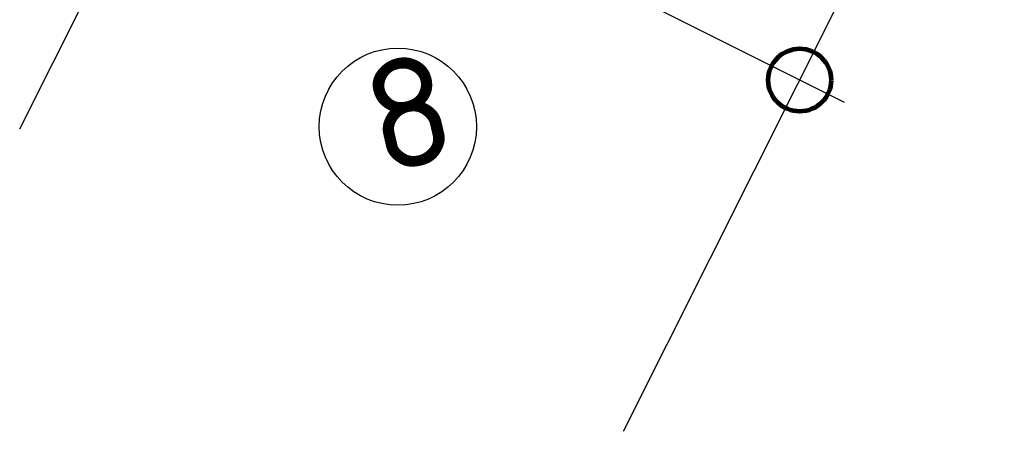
# Model space of a CAD drawing. Header units: millimetres. Extents: x -251276 to -64927, y -339544 to -199359.
# Drawn here: x -227440 to -224293, y -302653 to -301343 of the extents above; entities that cross this region are included whole.
import ezdxf

# ---------------------------------------------------------------- set-up
doc = ezdxf.new("R2010")
doc.units = ezdxf.units.MM
doc.layers.get('0').update_dxf_attribs({"color": 251, "lineweight": 15})
doc.layers.add('размеры', color=7, linetype='Continuous', lineweight=18)

msp = doc.modelspace()

# ---------------------------------------------------------------- linework, layer by layer
at = {"ltscale": 100}
for p, q in [((-227439.53, -301690.557), (-222341.566, -291517.233)), ((-225519.154, -302652.878), (-220421.191, -292479.554)), ((-224816.875, -301606.327), (-227021.543, -300501.544))]:
    msp.add_line(p, q, dxfattribs=at)
at = {"lineweight": 60}
msp.add_circle((-224959.021, -301535.096), 100, dxfattribs=at)
at = {"layer": 'размеры'}
msp.add_circle((-226237.153, -301683.471), 250, dxfattribs=at)

# ---------------------------------------------------------------- texts
at = {"layer": 'размеры', "insert": (-226369.796, -301496.312), "char_height": 350, "attachment_point": 1, "rotation": 12.796254}
msp.add_mtext_dynamic_manual_height_columns('{\\fISOCPEUR|b0|i0|c204|p34;8}', width=6.11387, gutter_width=12.5, heights=[0], dxfattribs=at)

doc.saveas('drawing.dxf')
